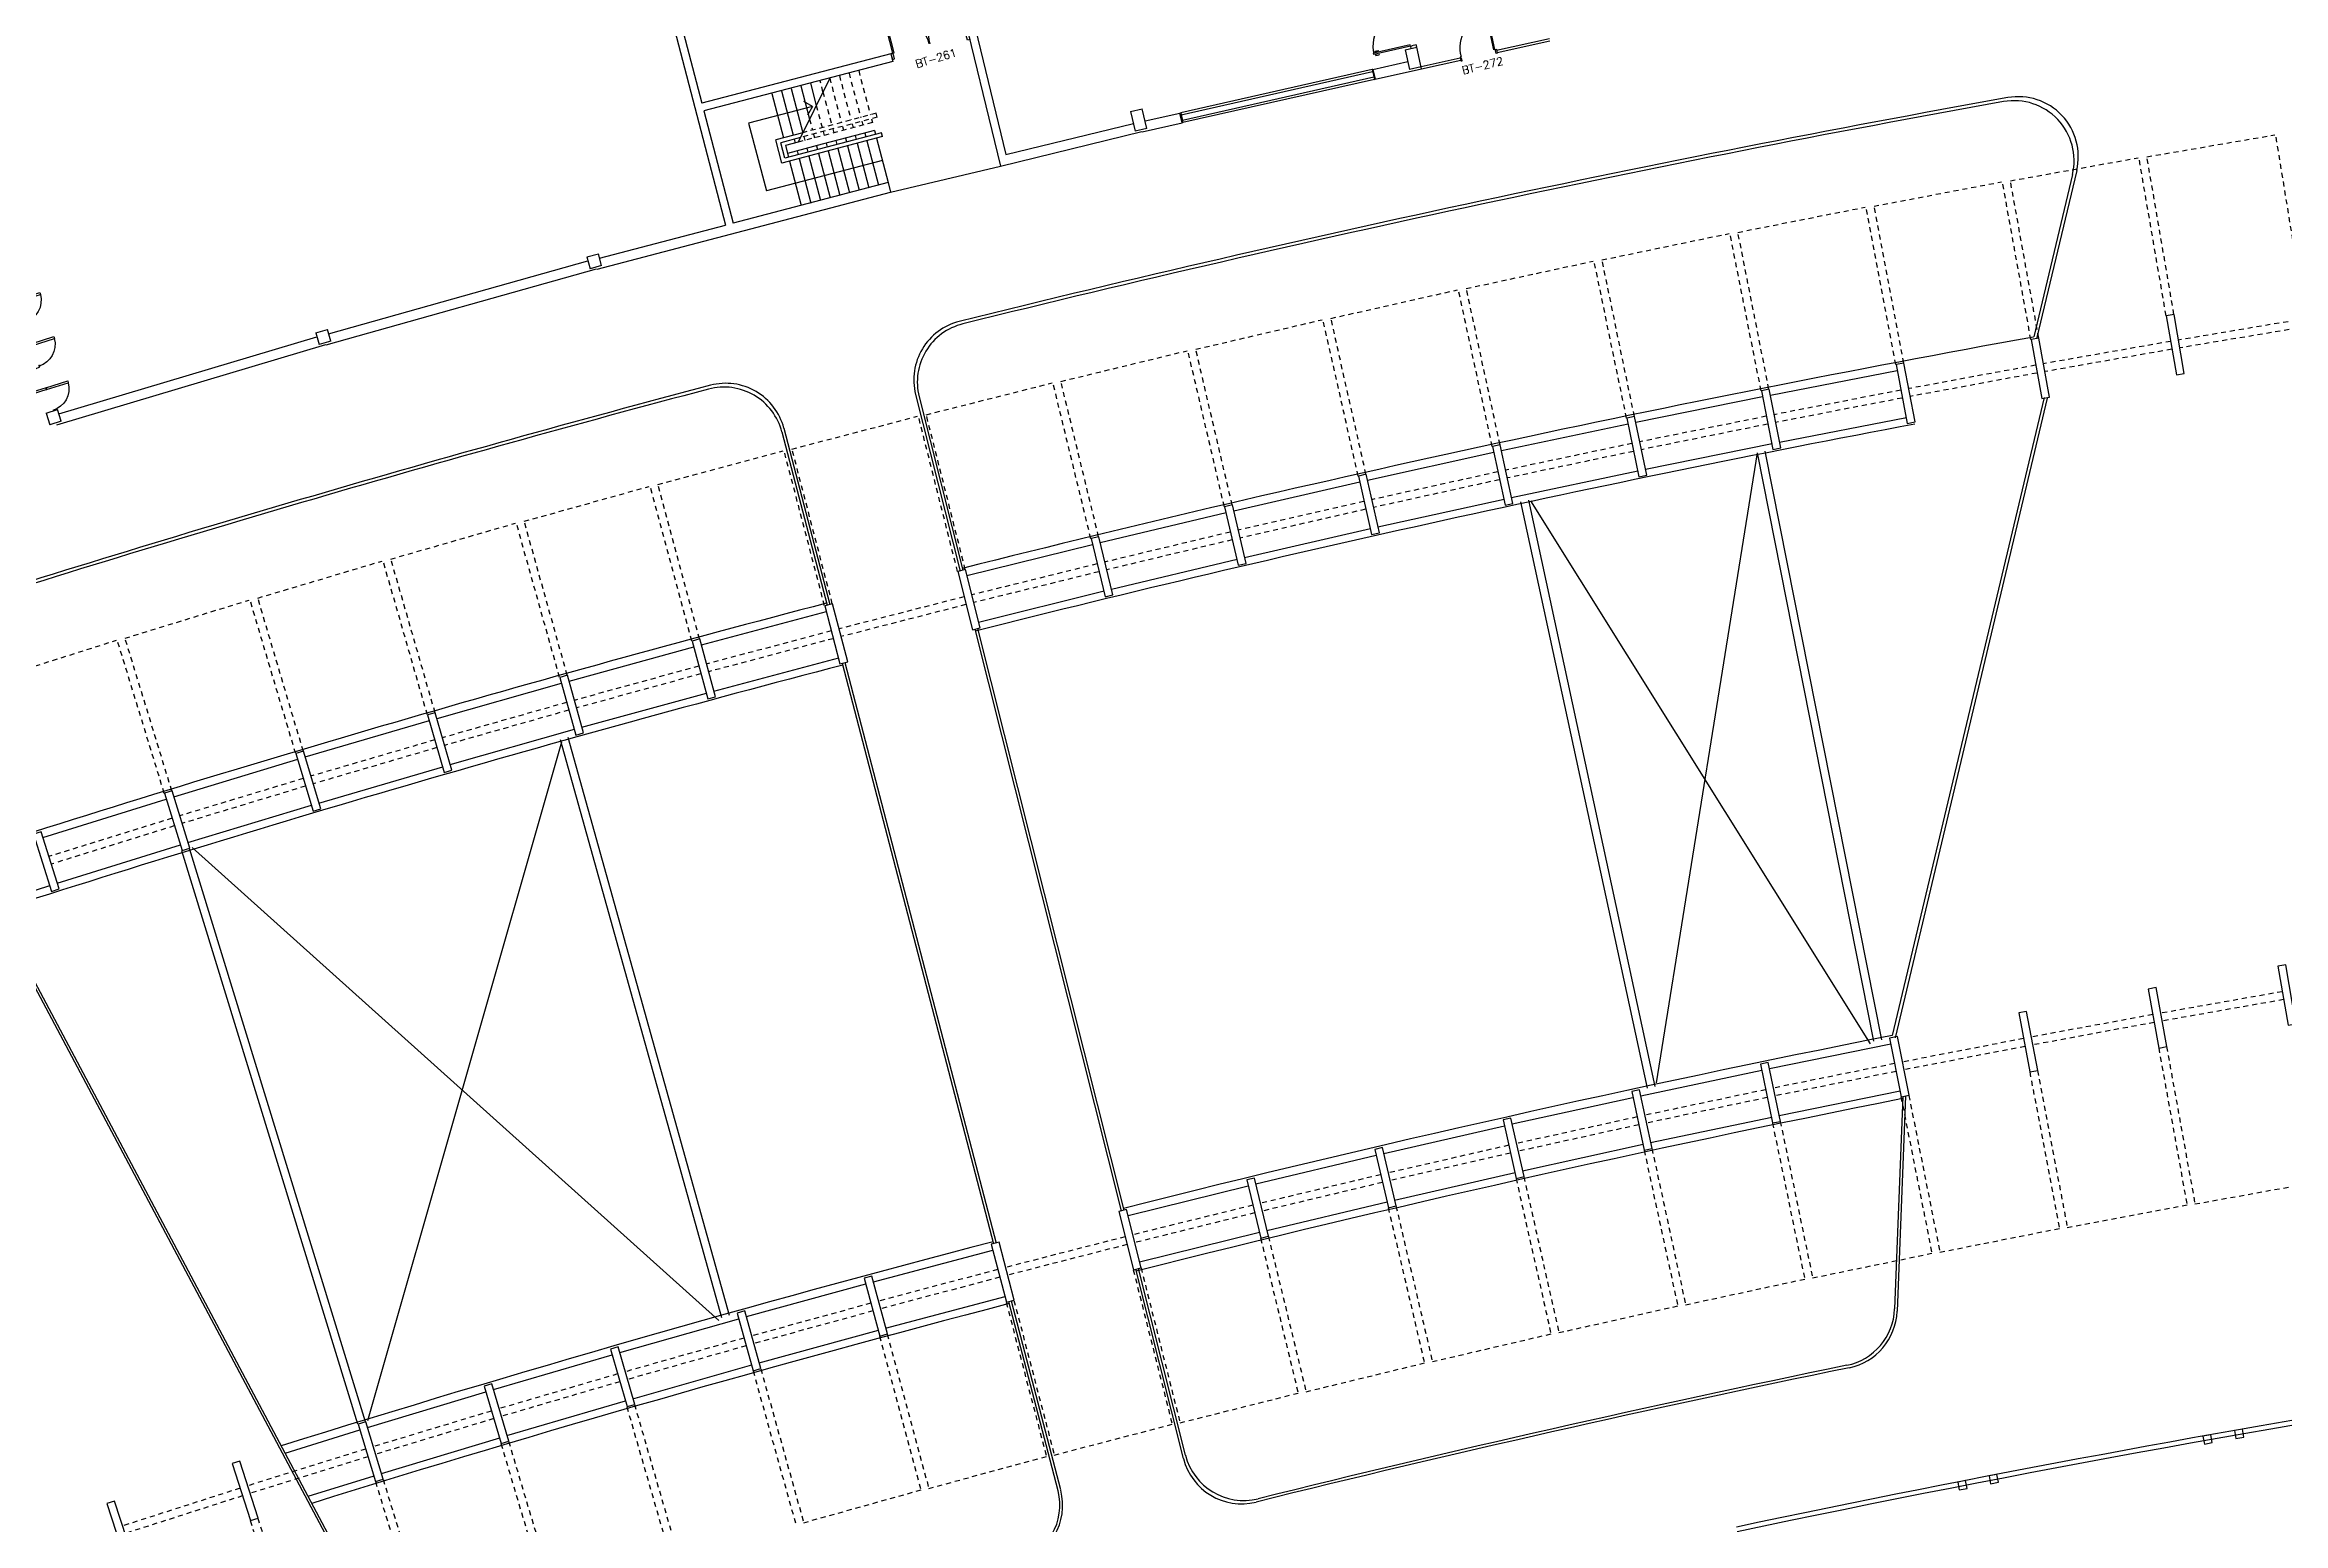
# Model space of a CAD drawing. Header units: millimetres. Extents: x 3089 to 3391, y 1087 to 1201.
# Drawn here: x 3119 to 3175, y 1129.8 to 1166.8 of the extents above; entities that cross this region are included whole.
import ezdxf

# ---------------------------------------------------------------- set-up
doc = ezdxf.new("R2010")
doc.units = ezdxf.units.MM
doc.linetypes.add('HIDDEN2', pattern=[0.1875, 0.125, -0.0625])
for name, color, linetype in [('ALV', 2, 'Continuous'), ('AR-EST-CONC-PILAR', 3, 'Continuous'), ('AR-PISO', 1, 'Continuous'), ('DIV', 2, 'Continuous'), ('ESC', 1, 'Continuous'), ('ESQ', 1, 'Continuous'), ('ESTR', 3, 'Continuous'), ('JANELA', 1, 'Continuous'), ('PISO', 1, 'Continuous'), ('PROJ', 1, 'HIDDEN2'), ('TEXTO-ENDEREÇO', 2, 'Continuous')]:
    doc.layers.add(name, color=color, linetype=linetype)
doc.styles.add('UNB-100-1', font='simplex.shx', dxfattribs={"height": 0.2})

# ---------------------------------------------------------------- blocks, each defined once
blk = doc.blocks.new('PTANF-TTC')
for p, q in [((-0.56, -0.542), (-0.56, -0.592)), ((0.01, -0.542), (-0.56, -0.542)), ((0.007, -0.544), (0.577, -0.544)), ((0.577, -0.594), (0.577, -0.543)), ((0.01, -0.592), (-0.56, -0.592)), ((0.007, -0.594), (0.577, -0.594)), ((-0.56, -1.703), (-0.56, -1.753)), ((0.01, -1.703), (-0.56, -1.703)), ((0.01, -1.753), (-0.56, -1.753)), ((0.007, -1.704), (0.577, -1.704)), ((0.007, -1.754), (0.577, -1.754)), ((0.577, -1.754), (0.577, -1.704)), ((-0.56, -2.86), (-0.56, -2.91)), ((0.01, -2.86), (-0.56, -2.86)), ((0.01, -2.91), (-0.56, -2.91)), ((0.007, -2.861), (0.577, -2.861)), ((0.007, -2.911), (0.577, -2.911)), ((0.577, -2.911), (0.577, -2.861)), ((-0.56, -4.019), (-0.56, -4.069)), ((0.01, -4.019), (-0.56, -4.019)), ((0.01, -4.069), (-0.56, -4.069)), ((0.007, -4.02), (0.577, -4.02)), ((0.007, -4.07), (0.577, -4.07)), ((0.577, -4.07), (0.577, -4.02))]:
    blk.add_line(p, q)
for centre, radius, start, end in [((0.008, -0.569), 0.569, 0.7568, 90.7568), ((0.012, -0.565), 0.571, 182.7261, 270.2797), ((0.006, -1.731), 0.571, 2.7261, 90.2797), ((0.012, -1.726), 0.571, 182.7261, 270.2797), ((0.006, -2.888), 0.571, 2.7261, 90.2797), ((0.012, -2.882), 0.571, 182.7261, 270.2797), ((0.006, -4.048), 0.571, 2.7261, 90.2797), ((0.012, -4.042), 0.571, 182.7261, 270.2797)]:
    blk.add_arc(centre, radius, start, end)
for p in [(0.007, -0.56), (0.007, -0.576), (0.01, -0.56), (0.01, -0.576), (0.007, -1.153), (0.01, -1.153), (0.007, -1.721), (0.007, -1.736), (0.007, -1.746), (0.01, -1.721), (0.01, -1.736), (0.007, -2.297), (0.007, -2.307), (0.01, -2.297), (0.007, -2.877), (0.007, -2.893), (0.007, -2.913), (0.01, -2.877), (0.01, -2.893), (0.007, -3.442), (0.007, -3.462), (0.01, -3.442), (0.007, -4.037), (0.007, -4.052), (0.007, -4.069), (0.01, -4.037), (0.01, -4.052)]:
    blk.add_point(p)
blk = doc.blocks.new('PTDP-TTC')
at = {"color": 2}
for p, q in [((0.055, 1.015), (0.09, 1.015)), ((0.055, 0.075), (0.055, 1.015)), ((0.09, 0.075), (0.09, 1.015)), ((1.91, 0.075), (1.91, 1.015)), ((1.945, 1.015), (1.91, 1.015)), ((1.945, 0.075), (1.945, 1.015)), ((0.05, 0.075), (0, 0.075)), ((0, 0.075), (0, -0.075)), ((0.05, 0.04), (0.05, 0.075)), ((0.06, 0.04), (0.05, 0.04)), ((0.055, 0.075), (0.09, 0.075)), ((0.06, -0.075), (0.06, 0.04)), ((1.945, 0.075), (1.91, 0.075)), ((1.94, -0.075), (1.94, 0.04)), ((1.94, 0.04), (1.95, 0.04)), ((1.95, 0.04), (1.95, 0.075)), ((1.95, 0.075), (2, 0.075)), ((2, 0.075), (2, -0.075)), ((0, -0.075), (0.06, -0.075)), ((2, -0.075), (1.94, -0.075))]:
    blk.add_line(p, q, dxfattribs=at)
at = {"color": 1}
for centre, start, end in [((0.055, 0.075), 0, 90), ((1.945, 0.075), 90, 180)]:
    blk.add_arc(centre, 0.94, start, end, dxfattribs=at)
blk = doc.blocks.new('ESCB')
at = {"color": 1}
for p, q in [((1.448, 3.373), (1.741, 2.264)), ((2.415, 3.629), (1.624, 2.026)), ((1.69, 3.437), (1.91, 2.605)), ((1.931, 3.501), (2.078, 2.946)), ((0.965, 3.245), (1.258, 2.136)), ((1.206, 3.309), (1.5, 2.2)), ((1.741, 2.264), (1.067, 2.085)), ((3.709, 2.264), (1.292, 1.625)), ((2.25, 2.295), (2.276, 2.198)), ((2.492, 2.359), (2.518, 2.262)), ((2.734, 2.423), (2.759, 2.326)), ((3.536, 2.321), (3.06, 2.195)), ((3.295, 2.257), (3.32, 2.161)), ((3.536, 2.321), (3.562, 2.225)), ((3.735, 2.167), (3.709, 2.264)), ((1.221, 1.503), (1.067, 2.085)), ((1.683, 2.145), (1.189, 2.014)), ((1.292, 1.625), (1.189, 2.014)), ((3.735, 2.167), (1.221, 1.503)), ((1.624, 2.026), (1.309, 1.943)), ((1.309, 1.943), (1.386, 1.65)), ((2.229, 1.976), (1.361, 1.746)), ((1.525, 2.103), (1.551, 2.006)), ((1.603, 1.81), (1.628, 1.714)), ((1.767, 2.167), (1.792, 2.07)), ((1.844, 1.874), (1.87, 1.778)), ((1.895, 1.681), (2.189, 0.569)), ((2.009, 2.231), (2.034, 2.134)), ((2.086, 1.938), (2.112, 1.841)), ((2.137, 1.745), (2.431, 0.633)), ((3.06, 2.195), (2.229, 1.976)), ((2.379, 1.809), (2.673, 0.697)), ((2.62, 1.873), (2.914, 0.76)), ((2.862, 1.936), (3.156, 0.824)), ((3.104, 2), (3.398, 0.888)), ((3.346, 2.064), (3.64, 0.952)), ((3.587, 2.128), (3.881, 1.016)), ((1.412, 1.553), (1.706, 0.441)), ((1.654, 1.617), (1.948, 0.505))]:
    blk.add_line(p, q, dxfattribs=at)
at = {"color": 1, "linetype": 'HIDDEN2'}
for p, q in [((2.246, 3.287), (2.173, 3.565)), ((2.415, 3.629), (2.708, 2.519)), ((2.657, 3.693), (2.95, 2.583)), ((2.898, 3.757), (3.191, 2.647)), ((3.14, 3.82), (3.433, 2.711)), ((2.078, 2.946), (2.225, 2.392)), ((2.246, 3.287), (2.466, 2.455)), ((3.484, 2.518), (1.624, 2.026)), ((3.606, 2.653), (1.683, 2.145)), ((3.581, 2.75), (1.741, 2.264)), ((1.91, 2.605), (1.983, 2.328)), ((2.975, 2.487), (3.001, 2.39)), ((3.217, 2.55), (3.243, 2.454)), ((3.459, 2.614), (3.484, 2.518)), ((3.606, 2.653), (3.581, 2.75)), ((2.328, 2.002), (2.353, 1.905)), ((2.569, 2.066), (2.595, 1.969)), ((2.811, 2.13), (2.837, 2.033)), ((3.053, 2.193), (3.078, 2.097))]:
    blk.add_line(p, q, dxfattribs=at)
blk = doc.blocks.new('PDV2E-TTC')
at = {"layer": 'DIV', "color": 1}
for p, q in [((0.023, 0.925), (0.063, 0.925)), ((0.023, 0.925), (0.023, 0.835)), ((0.033, 0.835), (0.023, 0.835)), ((0.033, 0.915), (0.063, 0.915)), ((0.033, 0.915), (0.033, 0.835)), ((0.138, 0.925), (0.097, 0.925)), ((0.128, 0.915), (0.097, 0.915)), ((0.128, 0.915), (0.128, 0.835)), ((0.128, 0.835), (0.137, 0.835)), ((0.138, 0.925), (0.138, 0.835))]:
    blk.add_line(p, q, dxfattribs=at)
at = {"layer": 'DIV'}
for p, q in [((0.065, 0.05), (0.065, 0.965)), ((0.095, 0.965), (0.065, 0.965)), ((0.095, 0.05), (0.095, 0.965)), ((0.049, 0.05), (0.029, 0.05)), ((0.029, 0.05), (0.029, 0.035)), ((0.029, 0.035), (0.029, -0.035)), ((0.049, 0.02), (0.049, 0.05)), ((0.049, 0.02), (0.059, 0.02)), ((0.059, -0.05), (0.059, 0.02)), ((0.065, 0.05), (0.095, 0.05)), ((0.928, -0.05), (0.928, 0.02)), ((0.938, 0.02), (0.928, 0.02)), ((0.938, 0.05), (0.958, 0.05)), ((0.938, 0.02), (0.938, 0.05)), ((0.958, 0.05), (0.958, 0.035)), ((0.958, 0.035), (0.958, -0.035)), ((0.029, -0.035), (0.029, -0.05)), ((0.029, -0.05), (0.059, -0.05)), ((0.958, -0.05), (0.928, -0.05)), ((0.958, -0.035), (0.958, -0.05))]:
    blk.add_line(p, q, dxfattribs=at)
at = {"layer": 'DIV', "color": 1}
blk.add_arc((0.062, 0.1), 0.865, 356.6786, 90, dxfattribs=at)

msp = doc.modelspace()

# ---------------------------------------------------------------- linework, layer by layer
at = {"layer": 'ALV'}
for p, q in [((3139.309, 1178.715), (3142.93, 1163.787)), ((3139.502, 1178.762), (3143.065, 1164.077)), ((3139.502, 1178.762), (3143.065, 1164.077)), ((3132.428, 1176.982), (3135.456, 1165.364)), ((3132.428, 1176.982), (3135.456, 1165.364)), ((3132.428, 1176.982), (3135.456, 1165.364)), ((3132.233, 1176.932), (3136.046, 1162.31)), ((3132.233, 1176.932), (3136.046, 1162.31)), ((3140.189, 1166.597), (3135.456, 1165.364)), ((3140.236, 1166.403), (3135.507, 1165.17)), ((3140.189, 1166.597), (3140.236, 1166.403)), ((3152.25, 1166.205), (3153.123, 1166.402)), ((3152.25, 1166.205), (3152.306, 1165.961)), ((3152.306, 1165.961), (3153.468, 1166.224)), ((3135.507, 1165.17), (3136.239, 1162.36)), ((3135.507, 1165.17), (3136.239, 1162.36)), ((3142.93, 1163.787), (3146.465, 1164.65)), ((3142.93, 1163.787), (3146.465, 1164.65)), ((3143.065, 1164.077), (3146.256, 1164.856)), ((3143.065, 1164.077), (3146.256, 1164.856)), ((3146.477, 1164.643), (3147.477, 1164.869)), ((3146.55, 1164.916), (3147.422, 1165.113)), ((3147.477, 1164.869), (3147.422, 1165.113)), ((3132.833, 1161.209), (3140.181, 1163.135)), ((3132.833, 1161.209), (3140.181, 1163.135)), ((3140.121, 1163.375), (3136.239, 1162.36)), ((3140.121, 1163.375), (3140.182, 1163.133)), ((3132.897, 1161.484), (3136.046, 1162.31)), ((3132.897, 1161.484), (3136.046, 1162.31)), ((3126.116, 1159.594), (3132.605, 1161.414)), ((3126.057, 1159.318), (3132.821, 1161.215)), ((3119.314, 1157.312), (3126.045, 1159.324)), ((3119.369, 1157.589), (3125.825, 1159.519))]:
    msp.add_line(p, q, dxfattribs=at)
at = {"layer": 'AR-EST-CONC-PILAR'}
for points in [[(3173.846, 1131.956), (3174.042, 1131.991), (3174.008, 1132.188), (3173.811, 1132.153)], [(3173.058, 1131.816), (3173.255, 1131.851), (3173.22, 1132.048), (3173.023, 1132.013)], [(3167.708, 1130.821), (3167.904, 1130.859), (3167.866, 1131.055), (3167.67, 1131.017)], [(3166.923, 1130.668), (3167.119, 1130.706), (3167.081, 1130.903), (3166.885, 1130.865)]]:
    msp.add_lwpolyline(points, close=True, dxfattribs=at)
at = {"layer": 'AR-PISO'}
for centre, radius, start, end in [((3239.396, 760.349), 377.425, 95.32613, 101.93149), ((3239.403, 760.35), 377.545, 99.10734, 101.9315)]:
    msp.add_arc(centre, radius, start, end, dxfattribs=at)
at = {"layer": 'DIV'}
for p, q in [((3155.344, 1166.69), (3156.667, 1166.976)), ((3155.357, 1166.632), (3156.679, 1166.917)), ((3153.456, 1166.283), (3154.436, 1166.494)), ((3153.468, 1166.224), (3154.449, 1166.436))]:
    msp.add_line(p, q, dxfattribs=at)
at = {"layer": 'ESC'}
for p, q in [((3138.229, 1165.28), (3136.627, 1164.858)), ((3138.229, 1165.28), (3138.013, 1165.406)), ((3138.229, 1165.28), (3138.103, 1165.064)), ((3136.627, 1164.858), (3137.074, 1163.165)), ((3139.975, 1163.93), (3137.074, 1163.165))]:
    msp.add_line(p, q, dxfattribs=at)
at = {"layer": 'ESQ'}
for p, q in [((3152.296, 1166.663), (3152.384, 1166.682)), ((3152.296, 1166.663), (3152.305, 1166.624)), ((3152.308, 1166.655), (3152.386, 1166.673)), ((3152.308, 1166.655), (3152.314, 1166.626)), ((3152.321, 1166.55), (3152.312, 1166.59)), ((3152.321, 1166.55), (3152.409, 1166.57)), ((3152.328, 1166.562), (3152.322, 1166.592)), ((3152.328, 1166.562), (3152.407, 1166.58)), ((3152.386, 1166.673), (3152.384, 1166.682)), ((3152.407, 1166.58), (3152.409, 1166.57))]:
    msp.add_line(p, q, dxfattribs=at)
at = {"layer": 'ESTR'}
for p, q in [((3153.059, 1166.699), (3153.352, 1166.762)), ((3153.059, 1166.699), (3153.166, 1166.205)), ((3153.468, 1166.224), (3153.352, 1166.762)), ((3153.459, 1166.268), (3153.166, 1166.205)), ((3146.187, 1165.151), (3146.479, 1165.22)), ((3146.187, 1165.151), (3146.479, 1165.22)), ((3146.594, 1164.728), (3146.479, 1165.22)), ((3146.594, 1164.728), (3146.479, 1165.22)), ((3146.187, 1165.151), (3146.302, 1164.659)), ((3146.187, 1165.151), (3146.302, 1164.659)), ((3146.594, 1164.728), (3146.302, 1164.659)), ((3146.594, 1164.728), (3146.302, 1164.659)), ((3132.578, 1161.514), (3132.868, 1161.592)), ((3132.578, 1161.514), (3132.868, 1161.592)), ((3132.578, 1161.514), (3132.658, 1161.219)), ((3132.578, 1161.514), (3132.658, 1161.219)), ((3132.947, 1161.297), (3132.658, 1161.219)), ((3132.947, 1161.297), (3132.658, 1161.219)), ((3132.947, 1161.297), (3132.868, 1161.592)), ((3132.947, 1161.297), (3132.868, 1161.592)), ((3125.797, 1159.619), (3126.085, 1159.702)), ((3125.797, 1159.619), (3125.881, 1159.325)), ((3126.17, 1159.408), (3126.085, 1159.702)), ((3126.17, 1159.408), (3125.882, 1159.325)), ((3119.049, 1157.608), (3119.336, 1157.696)), ((3119.049, 1157.608), (3119.138, 1157.316)), ((3119.425, 1157.404), (3119.139, 1157.316)), ((3119.425, 1157.404), (3119.336, 1157.696))]:
    msp.add_line(p, q, dxfattribs=at)
for points in [[(3172.359, 1158.565), (3172.556, 1158.599), (3172.302, 1160.077), (3172.105, 1160.044)], [(3168.988, 1157.971), (3169.185, 1158.006), (3168.919, 1159.482), (3168.722, 1159.447)], [(3165.622, 1157.348), (3165.819, 1157.385), (3165.54, 1158.859), (3165.343, 1158.822)], [(3162.262, 1156.696), (3162.458, 1156.735), (3162.167, 1158.206), (3161.971, 1158.167)], [(3158.907, 1156.016), (3159.103, 1156.056), (3158.799, 1157.525), (3158.603, 1157.485)], [(3155.559, 1155.307), (3155.754, 1155.349), (3155.438, 1156.815), (3155.242, 1156.773)], [(3152.216, 1154.57), (3152.411, 1154.613), (3152.082, 1156.077), (3151.887, 1156.033)], [(3148.88, 1153.804), (3149.075, 1153.849), (3148.733, 1155.31), (3148.538, 1155.265)], [(3145.55, 1153.01), (3145.745, 1153.057), (3145.391, 1154.515), (3145.196, 1154.467)], [(3142.228, 1152.187), (3142.422, 1152.236), (3142.055, 1153.691), (3141.861, 1153.642)], [(3138.912, 1151.337), (3139.106, 1151.387), (3138.727, 1152.839), (3138.533, 1152.788)], [(3135.604, 1150.458), (3135.797, 1150.51), (3135.406, 1151.958), (3135.213, 1151.906)], [(3132.303, 1149.551), (3132.496, 1149.605), (3132.093, 1151.049), (3131.9, 1150.996)], [(3129.011, 1148.616), (3129.203, 1148.671), (3128.787, 1150.112), (3128.595, 1150.057)], [(3125.726, 1147.653), (3125.918, 1147.71), (3125.49, 1149.147), (3125.298, 1149.09)], [(3122.45, 1146.662), (3122.641, 1146.72), (3122.201, 1148.154), (3122.009, 1148.096)], [(3119.182, 1145.643), (3119.372, 1145.703), (3118.92, 1147.133), (3118.729, 1147.073)], [(3175.153, 1142.293), (3175.35, 1142.327), (3175.096, 1143.805), (3174.899, 1143.772)], [(3171.92, 1141.723), (3172.117, 1141.759), (3171.851, 1143.235), (3171.654, 1143.199)], [(3168.693, 1141.126), (3168.889, 1141.163), (3168.61, 1142.637), (3168.414, 1142.6)], [(3165.47, 1140.501), (3165.667, 1140.54), (3165.375, 1142.011), (3165.179, 1141.972)], [(3162.254, 1139.848), (3162.449, 1139.889), (3162.145, 1141.358), (3161.95, 1141.317)], [(3159.042, 1139.169), (3159.238, 1139.211), (3158.921, 1140.677), (3158.726, 1140.635)], [(3155.837, 1138.462), (3156.032, 1138.505), (3155.703, 1139.969), (3155.508, 1139.925)], [(3152.638, 1137.727), (3152.833, 1137.773), (3152.491, 1139.233), (3152.296, 1139.188)], [(3149.445, 1136.966), (3149.639, 1137.013), (3149.285, 1138.471), (3149.091, 1138.423)], [(3146.259, 1136.177), (3146.453, 1136.226), (3146.086, 1137.68), (3145.893, 1137.632)], [(3143.079, 1135.361), (3143.273, 1135.412), (3142.894, 1136.863), (3142.701, 1136.813)], [(3139.907, 1134.518), (3140.1, 1134.571), (3139.709, 1136.019), (3139.516, 1135.967)], [(3136.742, 1133.649), (3136.935, 1133.702), (3136.531, 1135.147), (3136.339, 1135.093)], [(3133.584, 1132.752), (3133.777, 1132.807), (3133.361, 1134.249), (3133.169, 1134.193)], [(3130.435, 1131.828), (3130.626, 1131.885), (3130.199, 1133.323), (3130.007, 1133.266)], [(3127.293, 1130.878), (3127.484, 1130.937), (3127.044, 1132.371), (3126.853, 1132.312)], [(3124.159, 1129.901), (3124.35, 1129.961), (3123.898, 1131.391), (3123.707, 1131.331)], [(3121.034, 1128.897), (3121.224, 1128.959), (3120.76, 1130.385), (3120.57, 1130.324)]]:
    msp.add_lwpolyline(points, close=True, dxfattribs=at)
at = {"layer": 'JANELA'}
for p, q in [((3152.231, 1166.2), (3147.442, 1165.118)), ((3152.286, 1165.957), (3147.497, 1164.874))]:
    msp.add_line(p, q, dxfattribs=at)
at = {"layer": 'JANELA', "color": 3}
for p, q in [((3152.244, 1166.142), (3147.455, 1165.059)), ((3152.273, 1166.015), (3147.484, 1164.932)), ((3152.25, 1166.205), (3152.231, 1166.2)), ((3152.231, 1166.2), (3152.286, 1165.957)), ((3152.286, 1165.957), (3152.306, 1165.961)), ((3147.422, 1165.113), (3147.442, 1165.118)), ((3147.442, 1165.118), (3147.497, 1164.874)), ((3147.497, 1164.874), (3147.477, 1164.869))]:
    msp.add_line(p, q, dxfattribs=at)
at = {"layer": 'PISO'}
for p, q in [((3140.182, 1163.133), (3142.93, 1163.787)), ((3169.756, 1163.576), (3168.79, 1159.519)), ((3169.862, 1163.677), (3168.859, 1159.465)), ((3162.196, 1158.059), (3165.373, 1158.674)), ((3140.806, 1158.077), (3141.919, 1153.656)), ((3140.893, 1158.016), (3141.987, 1153.674)), ((3158.83, 1157.378), (3162.001, 1158.021)), ((3169.048, 1157.998), (3165.247, 1142.037)), ((3169.125, 1157.979), (3165.316, 1141.982)), ((3155.469, 1156.669), (3158.635, 1157.338)), ((3162.424, 1156.881), (3165.601, 1157.496)), ((3137.461, 1157.136), (3138.591, 1152.803)), ((3137.508, 1157.232), (3138.659, 1152.821)), ((3159.068, 1156.202), (3162.239, 1156.844)), ((3152.115, 1155.931), (3155.275, 1156.627)), ((3161.865, 1156.616), (3159.34, 1140.855)), ((3161.864, 1156.617), (3164.781, 1141.893)), ((3162.06, 1156.656), (3164.977, 1141.932)), ((3148.768, 1155.164), (3151.921, 1155.887)), ((3155.718, 1155.495), (3158.883, 1156.164)), ((3145.426, 1154.369), (3148.574, 1155.119)), ((3152.374, 1154.759), (3155.533, 1155.455)), ((3155.944, 1155.39), (3159.111, 1140.718)), ((3156.14, 1155.432), (3159.307, 1140.76)), ((3156.192, 1155.411), (3164.695, 1141.827)), ((3149.036, 1153.994), (3152.19, 1154.717)), ((3142.092, 1153.545), (3145.233, 1154.322)), ((3145.705, 1153.202), (3148.852, 1153.951)), ((3142.38, 1152.38), (3145.521, 1153.157)), ((3135.445, 1151.813), (3138.573, 1152.643)), ((3132.133, 1150.905), (3135.254, 1151.762)), ((3142.285, 1152.202), (3145.95, 1137.646)), ((3142.353, 1152.219), (3146.018, 1137.663)), ((3135.753, 1150.653), (3138.881, 1151.484)), ((3138.97, 1151.352), (3142.758, 1136.828)), ((3139.037, 1151.369), (3142.826, 1136.845)), ((3128.829, 1149.968), (3131.942, 1150.852)), ((3114.968, 1150.38), (3128.084, 1125.714)), ((3115.065, 1150.327), (3128.109, 1125.795)), ((3132.451, 1149.748), (3135.571, 1150.604)), ((3125.533, 1149.004), (3128.638, 1149.913)), ((3129.157, 1148.814), (3132.27, 1149.697)), ((3132.105, 1149.496), (3136.141, 1135.038)), ((3122.245, 1148.011), (3125.343, 1148.947)), ((3131.943, 1149.371), (3127.091, 1132.393)), ((3131.913, 1149.442), (3135.948, 1134.984)), ((3125.87, 1147.852), (3128.976, 1148.762)), ((3118.966, 1146.99), (3122.055, 1147.953)), ((3122.592, 1146.862), (3125.69, 1147.798)), ((3119.323, 1145.845), (3122.412, 1146.807)), ((3127.039, 1132.369), (3122.635, 1146.719)), ((3122.702, 1146.742), (3135.886, 1134.909)), ((3126.848, 1132.31), (3122.444, 1146.66)), ((3117.721, 1145.331), (3119.143, 1145.788)), ((3162.176, 1141.211), (3165.21, 1141.825)), ((3158.953, 1140.53), (3161.981, 1141.171)), ((3162.414, 1140.035), (3165.448, 1140.649)), ((3165.575, 1140.522), (3165.368, 1135.138)), ((3155.736, 1139.823), (3158.759, 1140.489)), ((3159.201, 1139.356), (3162.23, 1139.997)), ((3165.509, 1140.51), (3165.306, 1135.197)), ((3152.526, 1139.087), (3155.542, 1139.779)), ((3149.321, 1138.325), (3152.332, 1139.042)), ((3155.994, 1138.651), (3159.017, 1139.317)), ((3152.794, 1137.918), (3155.811, 1138.609)), ((3146.123, 1137.535), (3149.128, 1138.278)), ((3149.599, 1137.158), (3152.61, 1137.875)), ((3139.749, 1135.874), (3142.74, 1136.668)), ((3146.411, 1136.37), (3149.416, 1137.113)), ((3147.51, 1131.453), (3146.316, 1136.192)), ((3147.56, 1131.538), (3146.384, 1136.209)), ((3136.572, 1135.003), (3139.557, 1135.822)), ((3140.056, 1134.714), (3143.048, 1135.508)), ((3133.403, 1134.105), (3136.381, 1134.949)), ((3144.37, 1130.648), (3143.137, 1135.376)), ((3144.438, 1130.666), (3143.205, 1135.394)), ((3136.89, 1133.846), (3139.875, 1134.665)), ((3130.242, 1133.179), (3133.212, 1134.05)), ((3133.731, 1132.95), (3136.708, 1133.795)), ((3127.089, 1132.227), (3130.051, 1133.123)), ((3130.579, 1132.028), (3133.55, 1132.898)), ((3125.03, 1131.587), (3126.899, 1132.169)), ((3127.436, 1131.079), (3130.399, 1131.974)), ((3125.603, 1130.509), (3127.256, 1131.023))]:
    msp.add_line(p, q, dxfattribs=at)
for centre, radius, start, end in [((3240.488, 762.332), 409.609, 100.17361, 103.92722), ((3240.488, 762.332), 409.529, 100.19076, 103.91735), ((3168.297, 1163.924), 1.5, 346.6051, 100.1908), ((3168.403, 1164.024), 1.5, 346.6051, 100.1736), ((3142.261, 1158.443), 1.5, 103.9272, 194.1325), ((3142.348, 1158.383), 1.5, 103.9174, 194.1325), ((3240.488, 762.332), 403.598, 100.23402, 104.12794), ((3240.488, 762.332), 409.609, 104.82638, 107.71717), ((3240.488, 762.332), 409.529, 104.83625, 107.70657), ((3136.009, 1156.758), 1.5, 14.6203, 104.8362), ((3136.057, 1156.853), 1.5, 14.6203, 104.8264), ((3240.488, 762.332), 401.998, 100.70578, 104.13789), ((3240.488, 762.332), 403.598, 104.62567, 107.80871), ((3240.488, 762.332), 401.998, 104.62569, 107.76771), ((3240.488, 762.332), 387.088, 101.2084, 104.12774), ((3240.488, 762.332), 385.488, 101.21602, 104.13813), ((3240.488, 762.332), 387.088, 104.6259, 107.36901), ((3240.488, 762.332), 385.488, 104.62593, 107.32436), ((3163.807, 1135.254), 1.5, 281.6193, 357.8099), ((3163.869, 1135.195), 1.5, 281.6119, 357.7996), ((3240.488, 762.332), 379.154, 101.6119, 103.91241), ((3240.488, 762.332), 379.224, 101.61929, 103.90192), ((3148.964, 1131.819), 1.5, 194.1329, 283.9124), ((3149.015, 1131.904), 1.5, 194.1329, 283.9019), ((3142.987, 1130.287), 1.43, 284.8412, 14.6207), ((3142.987, 1130.287), 1.5, 284.8412, 14.6207)]:
    msp.add_arc(centre, radius, start, end, dxfattribs=at)
at = {"layer": 'PROJ'}
for p, q in [((3171.62, 1164.019), (3174.823, 1164.569)), ((3175.488, 1160.61), (3174.845, 1164.558)), ((3168.203, 1163.418), (3171.401, 1163.995)), ((3172.1, 1160.043), (3171.423, 1163.985)), ((3172.297, 1160.076), (3171.62, 1164.019)), ((3164.791, 1162.788), (3167.984, 1163.392)), ((3168.716, 1159.446), (3168.006, 1163.382)), ((3168.913, 1159.481), (3168.203, 1163.418)), ((3161.384, 1162.129), (3164.572, 1162.761)), ((3165.338, 1158.821), (3164.594, 1162.751)), ((3165.535, 1158.858), (3164.791, 1162.788)), ((3157.983, 1161.441), (3161.166, 1162.1)), ((3161.965, 1158.166), (3161.188, 1162.09)), ((3162.161, 1158.205), (3161.384, 1162.129)), ((3154.588, 1160.724), (3157.765, 1161.41)), ((3158.598, 1157.484), (3157.787, 1161.4)), ((3158.794, 1157.524), (3157.983, 1161.441)), ((3151.2, 1159.978), (3154.37, 1160.691)), ((3155.432, 1156.814), (3154.588, 1160.724)), ((3155.237, 1156.772), (3154.393, 1160.682)), ((3147.817, 1159.204), (3150.982, 1159.944)), ((3151.882, 1156.032), (3151.004, 1159.935)), ((3152.077, 1156.076), (3151.2, 1159.978)), ((3175.596, 1159.969), (3172.404, 1159.435)), ((3175.622, 1159.771), (3172.444, 1159.239)), ((3144.442, 1158.4), (3147.6, 1159.167)), ((3148.533, 1155.263), (3147.623, 1159.158)), ((3148.728, 1155.309), (3147.817, 1159.204)), ((3172.213, 1159.402), (3169.026, 1158.841)), ((3172.241, 1159.204), (3169.067, 1158.645)), ((3168.834, 1158.807), (3165.653, 1158.219)), ((3168.865, 1158.609), (3165.695, 1158.023)), ((3141.073, 1157.568), (3144.225, 1158.362)), ((3145.191, 1154.466), (3144.247, 1158.353)), ((3145.385, 1154.513), (3144.442, 1158.4)), ((3165.462, 1158.182), (3162.285, 1157.567)), ((3165.493, 1157.985), (3162.329, 1157.372)), ((3137.712, 1156.708), (3140.857, 1157.528)), ((3141.856, 1153.641), (3140.879, 1157.52)), ((3142.05, 1153.689), (3141.073, 1157.568)), ((3162.094, 1157.529), (3158.923, 1156.887)), ((3162.128, 1157.332), (3158.969, 1156.692)), ((3158.732, 1156.848), (3155.567, 1156.178)), ((3134.358, 1155.818), (3137.496, 1156.665)), ((3138.528, 1152.787), (3137.518, 1156.657)), ((3138.722, 1152.837), (3137.712, 1156.708)), ((3158.768, 1156.651), (3155.614, 1155.984)), ((3131.012, 1154.901), (3134.142, 1155.774)), ((3135.208, 1151.904), (3134.165, 1155.766)), ((3135.401, 1151.957), (3134.358, 1155.818)), ((3155.377, 1156.137), (3152.217, 1155.441)), ((3155.413, 1155.941), (3152.266, 1155.247)), ((3152.027, 1155.398), (3148.873, 1154.675)), ((3152.065, 1155.202), (3148.924, 1154.482)), ((3127.674, 1153.954), (3130.796, 1154.855)), ((3131.895, 1150.994), (3130.819, 1154.847)), ((3132.087, 1151.048), (3131.012, 1154.901)), ((3148.684, 1154.631), (3145.536, 1153.881)), ((3148.724, 1154.435), (3145.589, 1153.688)), ((3124.344, 1152.98), (3127.459, 1153.907)), ((3128.59, 1150.055), (3127.482, 1153.899)), ((3128.782, 1150.111), (3127.674, 1153.954)), ((3145.347, 1153.835), (3142.206, 1153.058)), ((3145.389, 1153.639), (3142.26, 1152.866)), ((3121.022, 1151.977), (3124.129, 1152.93)), ((3125.293, 1149.089), (3124.152, 1152.923)), ((3125.484, 1149.146), (3124.344, 1152.98)), ((3142.017, 1153.011), (3138.883, 1152.208)), ((3142.061, 1152.816), (3138.939, 1152.015)), ((3117.709, 1150.945), (3120.808, 1151.925)), ((3122.004, 1148.094), (3120.831, 1151.918)), ((3122.195, 1148.153), (3121.022, 1151.977)), ((3138.695, 1152.158), (3135.567, 1151.328)), ((3138.74, 1151.964), (3135.625, 1151.137)), ((3135.38, 1151.278), (3132.259, 1150.421)), ((3135.426, 1151.083), (3132.319, 1150.23)), ((3132.072, 1150.369), (3128.959, 1149.486)), ((3132.121, 1150.175), (3129.02, 1149.295)), ((3128.772, 1149.432), (3125.667, 1148.522)), ((3128.823, 1149.238), (3125.73, 1148.332)), ((3125.481, 1148.466), (3122.383, 1147.53)), ((3125.533, 1148.273), (3122.447, 1147.341)), ((3122.198, 1147.473), (3119.108, 1146.511)), ((3122.251, 1147.281), (3119.174, 1146.322)), ((3175.006, 1143.131), (3171.958, 1142.594)), ((3175.041, 1142.934), (3171.993, 1142.397)), ((3171.767, 1142.559), (3168.723, 1141.997)), ((3171.803, 1142.363), (3168.759, 1141.8)), ((3168.532, 1141.96), (3165.493, 1141.372)), ((3168.57, 1141.764), (3165.531, 1141.175)), ((3171.915, 1141.722), (3172.625, 1137.786)), ((3172.112, 1141.758), (3172.822, 1137.821)), ((3165.303, 1141.334), (3162.269, 1140.72)), ((3165.342, 1141.138), (3162.309, 1140.524)), ((3168.687, 1141.125), (3169.431, 1137.195)), ((3168.884, 1141.162), (3169.628, 1137.232)), ((3162.079, 1140.68), (3159.05, 1140.04)), ((3165.661, 1140.539), (3166.439, 1136.615)), ((3158.86, 1139.999), (3155.838, 1139.333)), ((3162.12, 1140.485), (3159.092, 1139.844)), ((3165.465, 1140.5), (3166.242, 1136.576)), ((3158.903, 1139.804), (3155.881, 1139.138)), ((3162.248, 1139.847), (3163.059, 1135.93)), ((3162.444, 1139.888), (3163.255, 1135.971)), ((3155.648, 1139.29), (3152.631, 1138.599)), ((3155.693, 1139.095), (3152.676, 1138.404)), ((3159.037, 1139.167), (3159.881, 1135.258)), ((3159.232, 1139.21), (3160.076, 1135.3)), ((3152.442, 1138.554), (3149.431, 1137.837)), ((3152.488, 1138.36), (3149.477, 1137.642)), ((3155.832, 1138.46), (3156.709, 1134.558)), ((3156.027, 1138.504), (3156.904, 1134.602)), ((3172.822, 1137.821), (3175.824, 1138.363)), ((3149.242, 1137.791), (3146.237, 1137.048)), ((3152.632, 1137.726), (3153.543, 1133.831)), ((3152.827, 1137.772), (3153.738, 1133.877)), ((3169.628, 1137.232), (3172.625, 1137.799)), ((3149.29, 1137.597), (3146.285, 1136.854)), ((3166.439, 1136.615), (3169.43, 1137.208)), ((3146.049, 1137.001), (3143.05, 1136.232)), ((3146.098, 1136.807), (3143.1, 1136.038)), ((3149.44, 1136.964), (3150.383, 1133.077)), ((3149.634, 1137.012), (3150.578, 1133.125)), ((3142.862, 1136.183), (3139.871, 1135.389)), ((3146.253, 1136.176), (3147.23, 1132.297)), ((3146.447, 1136.225), (3147.424, 1132.346)), ((3163.255, 1135.971), (3166.241, 1136.589)), ((3142.913, 1135.99), (3139.922, 1135.196)), ((3160.076, 1135.3), (3163.058, 1135.943)), ((3139.683, 1135.338), (3136.698, 1134.519)), ((3139.736, 1135.145), (3136.751, 1134.326)), ((3143.074, 1135.36), (3144.084, 1131.489)), ((3143.268, 1135.41), (3144.277, 1131.54)), ((3156.904, 1134.602), (3159.88, 1135.271)), ((3136.511, 1134.467), (3133.533, 1133.622)), ((3139.902, 1134.517), (3140.944, 1130.655)), ((3140.095, 1134.569), (3141.137, 1130.707)), ((3153.738, 1133.877), (3156.708, 1134.571)), ((3136.565, 1134.274), (3133.588, 1133.429)), ((3150.578, 1133.125), (3153.542, 1133.844)), ((3133.346, 1133.568), (3130.376, 1132.698)), ((3133.403, 1133.376), (3130.432, 1132.506)), ((3136.737, 1133.647), (3137.812, 1129.794)), ((3136.929, 1133.701), (3138.005, 1129.848)), ((3133.579, 1132.75), (3134.687, 1128.907)), ((3133.771, 1132.806), (3134.88, 1128.962)), ((3147.424, 1132.346), (3150.382, 1133.09)), ((3130.19, 1132.642), (3127.227, 1131.747)), ((3130.248, 1132.451), (3127.285, 1131.555)), ((3144.277, 1131.54), (3147.228, 1132.31)), ((3127.041, 1131.69), (3124.086, 1130.769)), ((3130.429, 1131.827), (3131.57, 1127.993)), ((3130.621, 1131.884), (3131.762, 1128.05)), ((3127.1, 1131.499), (3124.145, 1130.578)), ((3141.137, 1130.707), (3144.082, 1131.502)), ((3123.9, 1130.711), (3120.953, 1129.765)), ((3123.962, 1130.52), (3121.014, 1129.574)), ((3127.288, 1130.876), (3128.461, 1127.052)), ((3127.479, 1130.935), (3128.652, 1127.111)), ((3138.005, 1129.848), (3140.942, 1130.668)), ((3124.154, 1129.899), (3125.36, 1126.085)), ((3124.345, 1129.96), (3125.551, 1126.146))]:
    msp.add_line(p, q, dxfattribs=at)

# ---------------------------------------------------------------- block references
at = {"layer": 'DIV', "xscale": -1, "rotation": 12.18128985111825}
msp.add_blockref('PDV2E-TTC', (3155.379, 1166.668), dxfattribs=at)
at = {"layer": 'ESC', "rotation": 359.9582441671628}
msp.add_blockref('ESCB', (3136.239, 1162.36), dxfattribs=at)
at = {"layer": 'ESQ'}
for p, rotation in [((3153.276, 1166.747), 102.5227636474156), ((3140.205, 1166.524), 14.60986649542189)]:
    msp.add_blockref('PTDP-TTC', p, dxfattribs=dict(at, rotation=rotation))
at = {"layer": 'ESQ', "xscale": -1, "rotation": 17.46699986823408}
msp.add_blockref('PTANF-TTC', (3117.846, 1162.08), dxfattribs=at)

# ---------------------------------------------------------------- texts
at = {"layer": 'TEXTO-ENDEREÇO', "style": 'UNB-100-1'}
for s, rotation, p in [('BT-261', 16.9082, (3140.841, 1166.236)), ('BT-272', 13.811, (3154.505, 1166.077))]:
    msp.add_text(s, height=0.2, rotation=rotation, dxfattribs=at).set_placement(p)

doc.saveas('drawing.dxf')
